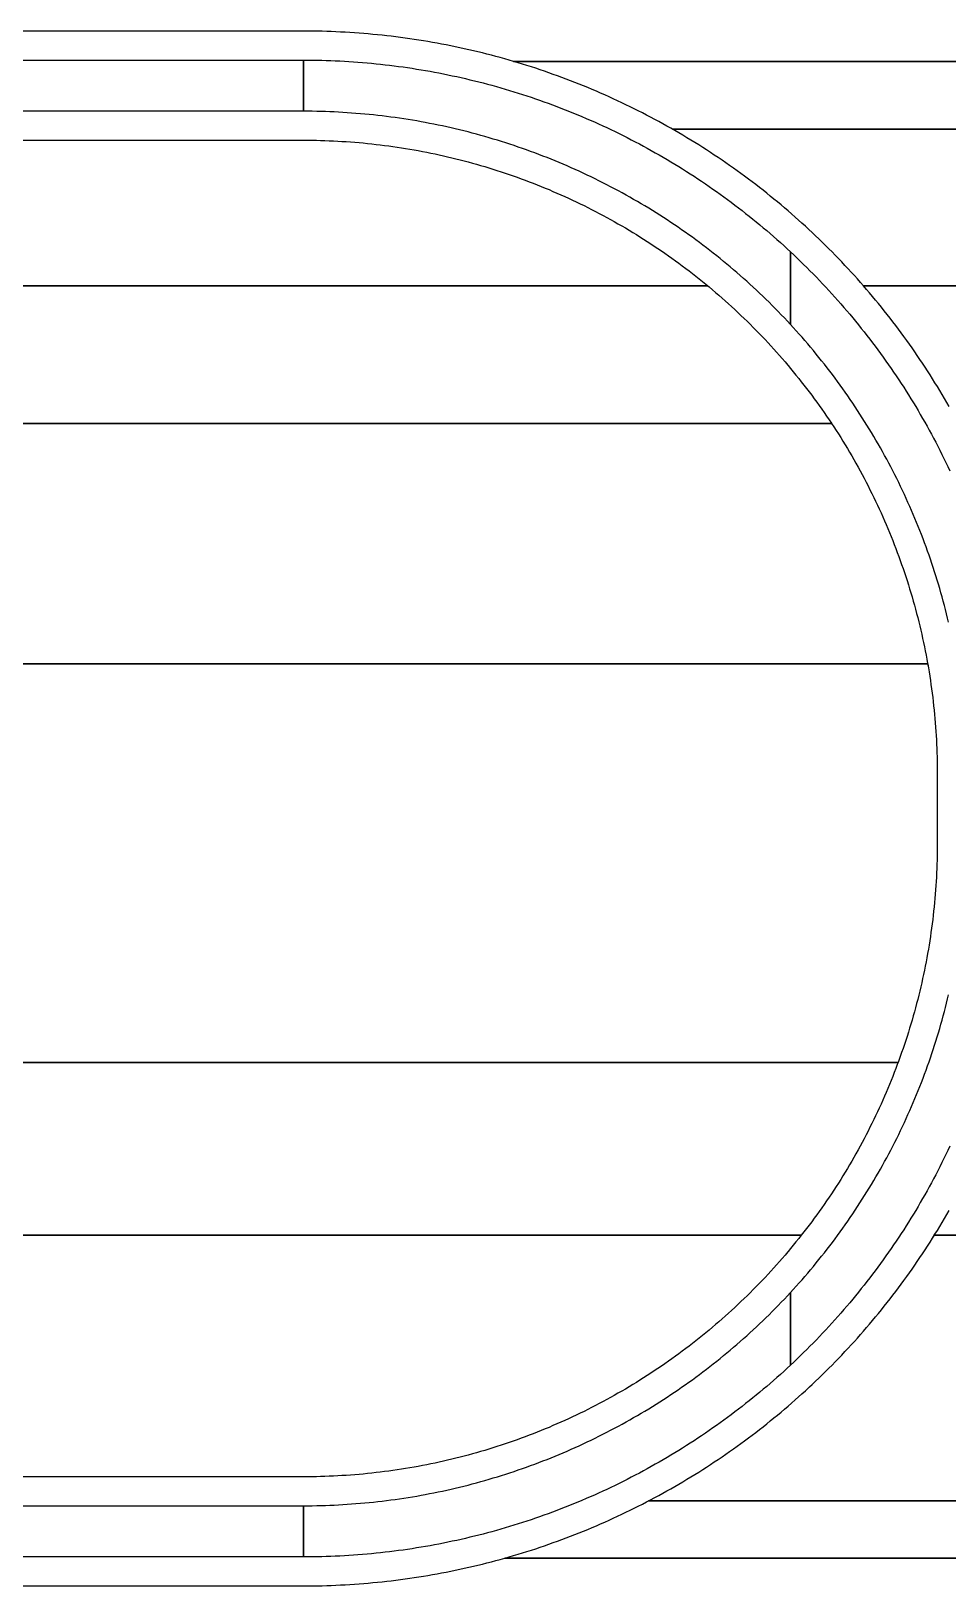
# Model space of a CAD drawing. Extents: x -3500 to 3500, y -3500 to 3500.
# Drawn here: x 1563.7 to 1690.5, y -590 to -375 of the extents above; entities that cross this region are included whole.
import ezdxf

# ---------------------------------------------------------------- set-up
doc = ezdxf.new("R2010")
doc.units = 0
for name, color, linetype in [('L5D0', 3, 'CONTINUOUS'), ('L5D100', 7, 'CONTINUOUS'), ('L5D11', 2, 'CONTINUOUS')]:
    doc.layers.add(name, color=color, linetype=linetype)

# ---------------------------------------------------------------- blocks, each defined once
blk = doc.blocks.new('ground_main_5')
at = {"layer": 'L5D0'}
for points in [[(2334.91, -388.5185), (1652.4195, -388.5185), (1652.225, -388.4065), (1651.667, -388.0915), (1651.107, -387.78), (1650.5455, -387.472), (1649.982, -387.167), (1649.4165, -386.866), (1648.849, -386.5685), (1648.28, -386.2745), (1647.709, -385.984), (1647.136, -385.697), (1646.5615, -385.4135), (1645.985, -385.1335), (1645.407, -384.8575), (1644.827, -384.585), (1644.2455, -384.316), (1643.6625, -384.0505), (1643.0775, -383.789), (1642.491, -383.531), (1641.903, -383.2765), (1641.3135, -383.026), (1640.7225, -382.779), (1640.13, -382.5355), (1639.5355, -382.296), (1638.94, -382.06), (1638.343, -381.828), (1637.7445, -381.5995), (1637.1445, -381.3745), (1636.543, -381.1535), (1635.94, -380.9365), (1635.336, -380.723), (1634.731, -380.513), (1634.124, -380.307), (1633.516, -380.105), (1632.907, -379.9065), (1632.2965, -379.712), (1631.685, -379.5215), (1631.072, -379.3345), (1630.458, -379.1515), (1629.843, -378.972), (1629.227, -378.7965), (1628.6095, -378.625), (1627.9915, -378.457), (1627.372, -378.2935), (1626.7515, -378.1335), (1626.13, -377.977), (1625.508, -377.825), (1624.8845, -377.6765), (1624.2605, -377.532), (1623.6355, -377.3915), (1623.0095, -377.2545), (1622.3825, -377.122), (1621.755, -376.993), (1621.127, -376.868), (1620.4975, -376.747), (1619.868, -376.6295), (1619.237, -376.5165), (1618.606, -376.407), (1617.974, -376.302), (1617.3415, -376.2005), (1616.708, -376.103), (1616.0745, -376.0095), (1615.44, -375.92), (1614.805, -375.8345), (1614.1695, -375.7525), (1613.5335, -375.675), (1612.897, -375.6015), (1612.26, -375.5315), (1611.623, -375.466), (1610.9855, -375.404), (1610.347, -375.346), (1609.709, -375.2925), (1609.07, -375.2425), (1608.431, -375.1965), (1607.7915, -375.1545), (1607.152, -375.1165), (1606.5125, -375.083), (1605.8725, -375.053), (1605.232, -375.027), (1604.592, -375.005), (1603.9515, -374.987), (1603.311, -374.973), (1602.6705, -374.963), (1602.0295, -374.957), (1601.389, -374.955), (630.2925, -374.955)], [(630.2925, -390.045), (1601.389, -390.045), (1601.98, -390.047), (1602.5715, -390.053), (1603.1625, -390.063), (1603.7535, -390.077), (1604.3445, -390.095), (1604.935, -390.1165), (1605.526, -390.1425), (1606.1165, -390.1725), (1606.7065, -390.2065), (1607.2965, -390.244), (1607.886, -390.286), (1608.4755, -390.332), (1609.0645, -390.3815), (1609.6535, -390.4355), (1610.242, -390.493), (1610.83, -390.5545), (1611.4175, -390.6205), (1612.0045, -390.69), (1612.591, -390.7635), (1613.177, -390.841), (1613.7625, -390.9225), (1614.3475, -391.0075), (1614.932, -391.097), (1615.516, -391.1905), (1616.099, -391.2875), (1616.6815, -391.3885), (1617.2635, -391.4935), (1617.8445, -391.6025), (1618.4245, -391.7155), (1619.004, -391.8325), (1619.583, -391.953), (1620.161, -392.0775), (1620.738, -392.206), (1621.314, -392.3385), (1621.8895, -392.475), (1622.4635, -392.615), (1623.037, -392.759), (1623.6095, -392.907), (1624.181, -393.0585), (1624.751, -393.214), (1625.3205, -393.3735), (1625.8885, -393.537), (1626.456, -393.704), (1627.022, -393.875), (1627.5865, -394.0495), (1628.15, -394.228), (1628.7125, -394.4105), (1629.2735, -394.5965), (1629.8335, -394.7865), (1630.392, -394.98), (1630.9495, -395.1775), (1631.5055, -395.3785), (1632.06, -395.5835), (1632.613, -395.792), (1633.1645, -396.0045), (1633.715, -396.2205), (1634.264, -396.4405), (1634.811, -396.664), (1635.357, -396.891), (1635.901, -397.122), (1636.444, -397.3565), (1636.985, -397.5945), (1637.5245, -397.836), (1638.0625, -398.0815), (1638.5985, -398.3305), (1639.133, -398.5835), (1639.666, -398.8395), (1640.197, -399.0995), (1640.726, -399.363), (1641.2535, -399.63), (1641.779, -399.9005), (1642.303, -400.1745), (1642.825, -400.452), (1643.345, -400.733), (1643.8635, -401.0175), (1644.3795, -401.306), (1644.894, -401.5975), (1645.406, -401.8925), (1645.9165, -402.191), (1646.425, -402.4925), (1646.931, -402.798), (1647.435, -403.107), (1647.9375, -403.419), (1648.4375, -403.7345), (1648.935, -404.0535), (1649.431, -404.3755), (1649.924, -404.701), (1650.4155, -405.03), (1650.9045, -405.362), (1651.3915, -405.6975), (1651.876, -406.036), (1652.358, -406.378), (1652.838, -406.7235), (1653.3155, -407.072), (1653.791, -407.4235), (1654.2635, -407.7785), (1654.734, -408.1365), (1655.202, -408.4975), (1655.6675, -408.862), (1656.131, -409.2295), (1656.5915, -409.6), (1657.0495, -409.974), (1657.505, -410.3505), (1657.958, -410.7305), (1658.4085, -411.1135), (1658.8565, -411.4995), (1659.3015, -411.888), (1659.7445, -412.28), (1660.1845, -412.675), (1660.6215, -413.073), (1661.056, -413.4735), (1661.488, -413.8775), (1661.917, -414.284), (1662.3435, -414.6935), (1662.767, -415.106), (1663.188, -415.521), (1663.606, -415.939), (1664.0215, -416.36), (1664.4335, -416.7835), (1664.843, -417.21), (1665.25, -417.639), (1665.6535, -418.071), (1666.0545, -418.5055), (1666.452, -418.943), (1666.847, -419.383), (1667.239, -419.8255), (1667.628, -420.2705), (1668.014, -420.7185), (1668.3965, -421.169), (1668.433, -421.2125), (1668.7765, -421.622), (1669.1535, -422.0775), (1669.527, -422.5355), (1669.8975, -422.9965), (1670.265, -423.4595), (1670.6295, -423.925), (1670.9905, -424.393), (1671.3485, -424.8635), (1671.7035, -425.3365), (1672.055, -425.8115), (1672.4035, -426.289), (1672.749, -426.769), (1673.091, -427.251), (1673.4295, -427.736), (1673.765, -428.2225), (1674.0975, -428.7115), (1674.426, -429.203), (1674.451, -429.2405), (-1490.8455, -429.2405)], [(1690.7205, -426.9025), (1690.402, -426.3465), (1690.08, -425.7925), (1689.754, -425.241), (1689.4255, -424.691), (1689.093, -424.1435), (1688.757, -423.5975), (1688.418, -423.054), (1688.0755, -422.513), (1687.7295, -421.9735), (1687.38, -421.4365), (1687.0275, -420.9015), (1686.6715, -420.369), (1686.3125, -419.8385), (1685.95, -419.31), (1685.584, -418.784), (1685.215, -418.2605), (1684.8425, -417.739), (1684.467, -417.22), (1684.088, -416.7035), (1683.706, -416.189), (1683.321, -415.677), (1682.9325, -415.1675), (1682.541, -414.6605), (1682.146, -414.156), (1681.748, -413.654), (1681.347, -413.154), (1680.943, -412.657), (1680.536, -412.1625), (1680.1255, -411.6705), (1679.712, -411.181), (1679.2955, -410.694), (1678.8765, -410.2095), (1678.454, -409.728), (1678.0285, -409.249), (1677.6, -408.7725), (1677.1685, -408.299), (1676.7345, -407.828), (1676.297, -407.3595), (1675.857, -406.894), (1675.414, -406.431), (1674.968, -405.971), (1674.5195, -405.514), (1674.0675, -405.0595), (1673.613, -404.608), (1673.156, -404.159), (1672.696, -403.713), (1672.233, -403.27), (1671.7675, -402.83), (1671.2995, -402.393), (1670.8285, -401.9585), (1670.3545, -401.527), (1669.878, -401.0985), (1669.399, -400.6735), (1668.9175, -400.251), (1668.433, -399.8315), (1667.9465, -399.415), (1667.457, -399.0015), (1666.9645, -398.5915), (1666.47, -398.184), (1665.973, -397.78), (1665.4735, -397.379), (1664.971, -396.981), (1664.4665, -396.5865), (1663.9595, -396.195), (1663.45, -395.8065), (1662.938, -395.421), (1662.4235, -395.039), (1661.907, -394.66), (1661.388, -394.2845), (1660.8665, -393.912), (1660.343, -393.543), (1659.817, -393.1775), (1659.289, -392.8145), (1658.7585, -392.4555), (1658.2255, -392.0995), (1657.6905, -391.747), (1657.1535, -391.3975), (1656.6145, -391.0515), (1656.073, -390.709), (1655.5295, -390.37), (1654.984, -390.034), (1654.436, -389.702), (1653.8865, -389.373), (1653.3345, -389.0475), (1652.7805, -388.7255), (1652.4195, -388.5185), (2334.91, -388.5185)], [(-1490.8455, -429.2405), (1674.451, -429.2405), (1674.7515, -429.6965), (1675.074, -430.192), (1675.3925, -430.69), (1675.708, -431.19), (1676.0205, -431.692), (1676.329, -432.196), (1676.6345, -432.7025), (1676.9365, -433.2105), (1677.235, -433.721), (1677.53, -434.2335), (1677.8215, -434.7475), (1678.1095, -435.264), (1678.394, -435.782), (1678.675, -436.302), (1678.9525, -436.824), (1679.227, -437.348), (1679.4975, -437.8735), (1679.7645, -438.401), (1680.0275, -438.9305), (1680.2875, -439.4615), (1680.544, -439.994), (1680.7965, -440.5285), (1681.0455, -441.065), (1681.291, -441.6025), (1681.5325, -442.142), (1681.771, -442.683), (1682.0055, -443.226), (1682.236, -443.77), (1682.4635, -444.316), (1682.687, -444.8635), (1682.9065, -445.412), (1683.1225, -445.9625), (1683.335, -446.514), (1683.5435, -447.0675), (1683.7485, -447.622), (1683.9495, -448.178), (1684.147, -448.735), (1684.341, -449.2935), (1684.5305, -449.8535), (1684.717, -450.4145), (1684.899, -450.977), (1685.0775, -451.5405), (1685.2525, -452.1055), (1685.423, -452.6715), (1685.5905, -453.2385), (1685.7535, -453.8065), (1685.913, -454.376), (1686.0685, -454.9465), (1686.2205, -455.5175), (1686.368, -456.09), (1686.512, -456.6635), (1686.6525, -457.238), (1686.7885, -457.813), (1686.921, -458.3895), (1687.0495, -458.9665), (1687.174, -459.544), (1687.2945, -460.123), (1687.4115, -460.7025), (1687.5245, -461.283), (1687.6335, -461.864), (1687.7385, -462.4455), (1687.8395, -463.028), (1687.937, -463.6115), (1688.03, -464.195), (1688.1195, -464.7795), (1688.205, -465.3645), (1688.286, -465.95), (1688.3635, -466.536), (1688.4375, -467.1225), (1688.507, -467.71), (1688.5725, -468.2975), (1688.634, -468.8855), (1688.692, -469.4735), (1688.7455, -470.0625), (1688.7955, -470.6515), (1688.841, -471.241), (1688.883, -471.8305), (1688.921, -472.4205), (1688.9545, -473.011), (1688.9845, -473.6015), (1689.0105, -474.192), (1689.0325, -474.7825), (1689.0505, -475.3735), (1689.064, -475.9645), (1689.074, -476.5555), (1689.08, -477.147), (1689.082, -477.738), (1689.082, -487.262), (1689.08, -487.853), (1689.074, -488.4445), (1689.064, -489.0355), (1689.0505, -489.6265), (1689.0325, -490.2175), (1689.0105, -490.808), (1688.9845, -491.3985), (1688.9545, -491.989), (1688.921, -492.5795), (1688.883, -493.1695), (1688.841, -493.759), (1688.7955, -494.3485), (1688.7455, -494.9375), (1688.692, -495.5265), (1688.634, -496.1145), (1688.5725, -496.7025), (1688.507, -497.29), (1688.4375, -497.8775), (1688.3635, -498.464), (1688.286, -499.05), (1688.205, -499.6355), (1688.1195, -500.2205), (1688.03, -500.805), (1687.937, -501.3885), (1687.8395, -501.972), (1687.7385, -502.5545), (1687.6335, -503.136), (1687.5245, -503.717), (1687.4115, -504.2975), (1687.2945, -504.877), (1687.174, -505.456), (1687.0495, -506.0335), (1686.921, -506.6105), (1686.7885, -507.187), (1686.6525, -507.762), (1686.512, -508.3365), (1686.368, -508.91), (1686.2205, -509.4825), (1686.0685, -510.0535), (1685.913, -510.624), (1685.7535, -511.1935), (1685.5905, -511.7615), (1685.423, -512.3285), (1685.2525, -512.8945), (1685.0775, -513.4595), (1684.899, -514.023), (1684.717, -514.5855), (1684.5305, -515.1465), (1684.341, -515.7065), (1684.147, -516.265), (1683.9495, -516.822), (1683.7485, -517.378), (1683.647, -517.6535), (-1513.7775, -517.6535)], [(-1513.7775, -517.6535), (1683.647, -517.6535), (1683.5435, -517.9325), (1683.335, -518.486), (1683.1225, -519.0375), (1682.9065, -519.588), (1682.687, -520.1365), (1682.4635, -520.684), (1682.236, -521.23), (1682.0055, -521.774), (1681.771, -522.317), (1681.5325, -522.858), (1681.291, -523.3975), (1681.0455, -523.935), (1680.7965, -524.4715), (1680.544, -525.006), (1680.2875, -525.5385), (1680.0275, -526.0695), (1679.7645, -526.599), (1679.4975, -527.1265), (1679.227, -527.652), (1678.9525, -528.176), (1678.675, -528.698), (1678.394, -529.218), (1678.1095, -529.736), (1677.8215, -530.2525), (1677.53, -530.7665), (1677.235, -531.279), (1676.9365, -531.7895), (1676.6345, -532.2975), (1676.329, -532.804), (1676.0205, -533.308), (1675.708, -533.81), (1675.3925, -534.31), (1675.074, -534.808), (1674.7515, -535.3035), (1674.426, -535.797), (1674.0975, -536.2885), (1673.765, -536.7775), (1673.4295, -537.264), (1673.091, -537.749), (1672.749, -538.231), (1672.4035, -538.711), (1672.055, -539.1885), (1671.7035, -539.6635), (1671.3485, -540.1365), (1670.9905, -540.607), (1670.6295, -541.075), (1670.265, -541.5405), (1669.8975, -542.0035), (1669.527, -542.4645), (1669.1535, -542.9225), (1668.7765, -543.378), (1668.433, -543.7875), (1668.3965, -543.831), (1668.014, -544.2815), (1667.628, -544.7295), (1667.239, -545.1745), (1666.847, -545.617), (1666.452, -546.057), (1666.0545, -546.4945), (1665.6535, -546.929), (1665.25, -547.361), (1664.843, -547.79), (1664.4335, -548.2165), (1664.0215, -548.64), (1663.606, -549.061), (1663.188, -549.479), (1662.767, -549.894), (1662.3435, -550.3065), (1661.917, -550.716), (1661.488, -551.1225), (1661.056, -551.5265), (1660.6215, -551.927), (1660.1845, -552.325), (1659.7445, -552.72), (1659.3015, -553.112), (1658.8565, -553.5005), (1658.4085, -553.8865), (1657.958, -554.2695), (1657.505, -554.6495), (1657.0495, -555.026), (1656.5915, -555.4), (1656.131, -555.7705), (1655.6675, -556.138), (1655.202, -556.5025), (1654.734, -556.8635), (1654.2635, -557.2215), (1653.791, -557.5765), (1653.3155, -557.928), (1652.838, -558.2765), (1652.358, -558.622), (1651.876, -558.964), (1651.3915, -559.3025), (1650.9045, -559.638), (1650.4155, -559.97), (1649.924, -560.299), (1649.431, -560.6245), (1648.935, -560.9465), (1648.4375, -561.2655), (1647.9375, -561.581), (1647.435, -561.893), (1646.931, -562.202), (1646.425, -562.5075), (1645.9165, -562.809), (1645.406, -563.1075), (1644.894, -563.4025), (1644.3795, -563.694), (1643.8635, -563.9825), (1643.345, -564.267), (1642.825, -564.548), (1642.303, -564.8255), (1641.779, -565.0995), (1641.2535, -565.37), (1640.726, -565.637), (1640.197, -565.9005), (1639.666, -566.1605), (1639.133, -566.4165), (1638.5985, -566.6695), (1638.0625, -566.9185), (1637.5245, -567.164), (1636.985, -567.4055), (1636.444, -567.6435), (1635.901, -567.878), (1635.357, -568.109), (1634.811, -568.336), (1634.264, -568.5595), (1633.715, -568.7795), (1633.1645, -568.9955), (1632.613, -569.208), (1632.06, -569.4165), (1631.5055, -569.6215), (1630.9495, -569.8225), (1630.392, -570.02), (1629.8335, -570.2135), (1629.2735, -570.4035), (1628.7125, -570.5895), (1628.15, -570.772), (1627.5865, -570.9505), (1627.022, -571.125), (1626.456, -571.296), (1625.8885, -571.463), (1625.3205, -571.6265), (1624.751, -571.786), (1624.181, -571.9415), (1623.6095, -572.093), (1623.037, -572.241), (1622.4635, -572.385), (1621.8895, -572.525), (1621.314, -572.6615), (1620.738, -572.794), (1620.161, -572.9225), (1619.583, -573.047), (1619.004, -573.1675), (1618.4245, -573.2845), (1617.8445, -573.3975), (1617.2635, -573.5065), (1616.6815, -573.6115), (1616.099, -573.7125), (1615.516, -573.8095), (1614.932, -573.903), (1614.3475, -573.9925), (1613.7625, -574.0775), (1613.177, -574.159), (1612.591, -574.2365), (1612.0045, -574.31), (1611.4175, -574.3795), (1610.83, -574.4455), (1610.242, -574.507), (1609.6535, -574.5645), (1609.0645, -574.6185), (1608.4755, -574.668), (1607.886, -574.714), (1607.2965, -574.756), (1606.7065, -574.7935), (1606.1165, -574.8275), (1605.526, -574.8575), (1604.935, -574.8835), (1604.3445, -574.905), (1603.7535, -574.923), (1603.1625, -574.937), (1602.5715, -574.947), (1601.98, -574.953), (1601.389, -574.955), (750.18, -574.955)], [(2334.91, -578.2845), (1649.13, -578.2845), (1649.4165, -578.134), (1649.982, -577.833), (1650.5455, -577.528), (1651.107, -577.22), (1651.667, -576.9085), (1652.225, -576.5935), (1652.7805, -576.2745), (1653.3345, -575.9525), (1653.8865, -575.627), (1654.436, -575.298), (1654.984, -574.966), (1655.5295, -574.63), (1656.073, -574.291), (1656.6145, -573.9485), (1657.1535, -573.6025), (1657.6905, -573.253), (1658.2255, -572.9005), (1658.7585, -572.5445), (1659.289, -572.1855), (1659.817, -571.8225), (1660.343, -571.457), (1660.8665, -571.088), (1661.388, -570.7155), (1661.907, -570.34), (1662.4235, -569.961), (1662.938, -569.579), (1663.45, -569.1935), (1663.9595, -568.805), (1664.4665, -568.4135), (1664.971, -568.019), (1665.4735, -567.621), (1665.973, -567.22), (1666.47, -566.816), (1666.9645, -566.4085), (1667.457, -565.9985), (1667.9465, -565.585), (1668.433, -565.1685), (1668.9175, -564.749), (1669.399, -564.3265), (1669.878, -563.9015), (1670.3545, -563.473), (1670.8285, -563.0415), (1671.2995, -562.607), (1671.7675, -562.17), (1672.233, -561.73), (1672.696, -561.287), (1673.156, -560.841), (1673.613, -560.392), (1674.0675, -559.9405), (1674.5195, -559.486), (1674.968, -559.029), (1675.414, -558.569), (1675.857, -558.106), (1676.297, -557.6405), (1676.7345, -557.172), (1677.1685, -556.701), (1677.6, -556.2275), (1678.0285, -555.751), (1678.454, -555.272), (1678.8765, -554.7905), (1679.2955, -554.306), (1679.712, -553.819), (1680.1255, -553.3295), (1680.536, -552.8375), (1680.943, -552.343), (1681.347, -551.846), (1681.748, -551.346), (1682.146, -550.844), (1682.541, -550.3395), (1682.9325, -549.8325), (1683.321, -549.323), (1683.706, -548.811), (1684.088, -548.2965), (1684.467, -547.78), (1684.8425, -547.261), (1685.215, -546.7395), (1685.584, -546.216), (1685.95, -545.69), (1686.3125, -545.1615), (1686.6715, -544.631), (1687.0275, -544.0985), (1687.38, -543.5635), (1687.7295, -543.0265), (1688.0755, -542.487), (1688.418, -541.946), (1688.757, -541.4025), (1689.093, -540.8565), (1689.4255, -540.309), (1689.754, -539.759), (1690.08, -539.2075), (1690.402, -538.6535), (1690.7205, -538.0975)], [(750.18, -590.045), (1601.389, -590.045), (1602.0295, -590.043), (1602.6705, -590.037), (1603.311, -590.027), (1603.9515, -590.013), (1604.592, -589.995), (1605.232, -589.973), (1605.8725, -589.947), (1606.5125, -589.917), (1607.152, -589.8835), (1607.7915, -589.8455), (1608.431, -589.8035), (1609.07, -589.7575), (1609.709, -589.7075), (1610.347, -589.654), (1610.9855, -589.596), (1611.623, -589.534), (1612.26, -589.4685), (1612.897, -589.3985), (1613.5335, -589.325), (1614.1695, -589.2475), (1614.805, -589.1655), (1615.44, -589.08), (1616.0745, -588.9905), (1616.708, -588.897), (1617.3415, -588.7995), (1617.974, -588.698), (1618.606, -588.593), (1619.237, -588.4835), (1619.868, -588.3705), (1620.4975, -588.253), (1621.127, -588.132), (1621.755, -588.007), (1622.3825, -587.878), (1623.0095, -587.7455), (1623.6355, -587.6085), (1624.2605, -587.468), (1624.8845, -587.3235), (1625.508, -587.175), (1626.13, -587.023), (1626.7515, -586.8665), (1627.372, -586.7065), (1627.9915, -586.543), (1628.6095, -586.375), (1629.227, -586.2035), (1629.843, -586.028), (1630.458, -585.8485), (1631.072, -585.6655), (1631.685, -585.4785), (1632.2965, -585.288), (1632.907, -585.0935), (1633.516, -584.895), (1634.124, -584.693), (1634.731, -584.487), (1635.336, -584.277), (1635.94, -584.0635), (1636.543, -583.8465), (1637.1445, -583.6255), (1637.7445, -583.4005), (1638.343, -583.172), (1638.94, -582.94), (1639.5355, -582.704), (1640.13, -582.4645), (1640.7225, -582.221), (1641.3135, -581.974), (1641.903, -581.7235), (1642.491, -581.469), (1643.0775, -581.211), (1643.6625, -580.9495), (1644.2455, -580.684), (1644.827, -580.415), (1645.407, -580.1425), (1645.985, -579.8665), (1646.5615, -579.5865), (1647.136, -579.303), (1647.709, -579.016), (1648.28, -578.7255), (1648.849, -578.4315), (1649.13, -578.2845), (2334.91, -578.2845)]]:
    blk.add_lwpolyline(points, dxfattribs=at)
blk = doc.blocks.new('TOP_main_5_Cheese_100')
at = {"layer": 'L5D100'}
for points in [[(2334.91, -379.1515), (1630.458, -379.1515), (1629.843, -378.972), (1629.227, -378.7965), (1628.6095, -378.625), (1627.9915, -378.457), (1627.372, -378.2935), (1626.7515, -378.1335), (1626.13, -377.977), (1625.508, -377.825), (1624.8845, -377.6765), (1624.2605, -377.532), (1623.6355, -377.3915), (1623.0095, -377.2545), (1622.3825, -377.122), (1621.755, -376.993), (1621.127, -376.868), (1620.4975, -376.747), (1619.868, -376.6295), (1619.237, -376.5165), (1618.606, -376.407), (1617.974, -376.302), (1617.3415, -376.2005), (1616.708, -376.103), (1616.0745, -376.0095), (1615.44, -375.92), (1614.805, -375.8345), (1614.1695, -375.7525), (1613.5335, -375.675), (1612.897, -375.6015), (1612.26, -375.5315), (1611.623, -375.466), (1610.9855, -375.404), (1610.347, -375.346), (1609.709, -375.2925), (1609.07, -375.2425), (1608.431, -375.1965), (1607.7915, -375.1545), (1607.152, -375.1165), (1606.5125, -375.083), (1605.8725, -375.053), (1605.232, -375.027), (1604.592, -375.005), (1603.9515, -374.987), (1603.311, -374.973), (1602.6705, -374.963), (1602.0295, -374.957), (1601.389, -374.955), (630.2925, -374.955)], [(630.2925, -390.045), (1601.389, -390.045), (1601.98, -390.047), (1602.5715, -390.053), (1603.1625, -390.063), (1603.7535, -390.077), (1604.3445, -390.095), (1604.935, -390.1165), (1605.526, -390.1425), (1606.1165, -390.1725), (1606.7065, -390.2065), (1607.2965, -390.244), (1607.886, -390.286), (1608.4755, -390.332), (1609.0645, -390.3815), (1609.6535, -390.4355), (1610.242, -390.493), (1610.83, -390.5545), (1611.4175, -390.6205), (1612.0045, -390.69), (1612.591, -390.7635), (1613.177, -390.841), (1613.7625, -390.9225), (1614.3475, -391.0075), (1614.932, -391.097), (1615.516, -391.1905), (1616.099, -391.2875), (1616.6815, -391.3885), (1617.2635, -391.4935), (1617.8445, -391.6025), (1618.4245, -391.7155), (1619.004, -391.8325), (1619.583, -391.953), (1620.161, -392.0775), (1620.738, -392.206), (1621.314, -392.3385), (1621.8895, -392.475), (1622.4635, -392.615), (1623.037, -392.759), (1623.6095, -392.907), (1624.181, -393.0585), (1624.751, -393.214), (1625.3205, -393.3735), (1625.8885, -393.537), (1626.456, -393.704), (1627.022, -393.875), (1627.5865, -394.0495), (1628.15, -394.228), (1628.7125, -394.4105), (1629.2735, -394.5965), (1629.8335, -394.7865), (1630.392, -394.98), (1630.9495, -395.1775), (1631.5055, -395.3785), (1632.06, -395.5835), (1632.613, -395.792), (1633.1645, -396.0045), (1633.715, -396.2205), (1634.264, -396.4405), (1634.811, -396.664), (1635.357, -396.891), (1635.901, -397.122), (1636.444, -397.3565), (1636.985, -397.5945), (1637.5245, -397.836), (1638.0625, -398.0815), (1638.5985, -398.3305), (1639.133, -398.5835), (1639.666, -398.8395), (1640.197, -399.0995), (1640.726, -399.363), (1641.2535, -399.63), (1641.779, -399.9005), (1642.303, -400.1745), (1642.825, -400.452), (1643.345, -400.733), (1643.8635, -401.0175), (1644.3795, -401.306), (1644.894, -401.5975), (1645.406, -401.8925), (1645.9165, -402.191), (1646.425, -402.4925), (1646.931, -402.798), (1647.435, -403.107), (1647.9375, -403.419), (1648.4375, -403.7345), (1648.935, -404.0535), (1649.431, -404.3755), (1649.924, -404.701), (1650.4155, -405.03), (1650.9045, -405.362), (1651.3915, -405.6975), (1651.876, -406.036), (1652.358, -406.378), (1652.838, -406.7235), (1653.3155, -407.072), (1653.791, -407.4235), (1654.2635, -407.7785), (1654.734, -408.1365), (1655.202, -408.4975), (1655.6675, -408.862), (1656.131, -409.2295), (1656.5915, -409.6), (1657.0495, -409.974), (1657.3345, -410.2095), (-1471.2315, -410.2095)], [(2334.91, -410.2095), (1678.8765, -410.2095), (1678.454, -409.728), (1678.0285, -409.249), (1677.6, -408.7725), (1677.1685, -408.299), (1676.7345, -407.828), (1676.297, -407.3595), (1675.857, -406.894), (1675.414, -406.431), (1674.968, -405.971), (1674.5195, -405.514), (1674.0675, -405.0595), (1673.613, -404.608), (1673.156, -404.159), (1672.696, -403.713), (1672.233, -403.27), (1671.7675, -402.83), (1671.2995, -402.393), (1670.8285, -401.9585), (1670.3545, -401.527), (1669.878, -401.0985), (1669.399, -400.6735), (1668.9175, -400.251), (1668.433, -399.8315), (1667.9465, -399.415), (1667.457, -399.0015), (1666.9645, -398.5915), (1666.47, -398.184), (1665.973, -397.78), (1665.4735, -397.379), (1664.971, -396.981), (1664.4665, -396.5865), (1663.9595, -396.195), (1663.45, -395.8065), (1662.938, -395.421), (1662.4235, -395.039), (1661.907, -394.66), (1661.388, -394.2845), (1660.8665, -393.912), (1660.343, -393.543), (1659.817, -393.1775), (1659.289, -392.8145), (1658.7585, -392.4555), (1658.2255, -392.0995), (1657.6905, -391.747), (1657.1535, -391.3975), (1656.6145, -391.0515), (1656.073, -390.709), (1655.5295, -390.37), (1654.984, -390.034), (1654.436, -389.702), (1653.8865, -389.373), (1653.3345, -389.0475), (1652.7805, -388.7255), (1652.4195, -388.5185), (1652.225, -388.4065), (1651.667, -388.0915), (1651.107, -387.78), (1650.5455, -387.472), (1649.982, -387.167), (1649.4165, -386.866), (1648.849, -386.5685), (1648.28, -386.2745), (1647.709, -385.984), (1647.136, -385.697), (1646.5615, -385.4135), (1645.985, -385.1335), (1645.407, -384.8575), (1644.827, -384.585), (1644.2455, -384.316), (1643.6625, -384.0505), (1643.0775, -383.789), (1642.491, -383.531), (1641.903, -383.2765), (1641.3135, -383.026), (1640.7225, -382.779), (1640.13, -382.5355), (1639.5355, -382.296), (1638.94, -382.06), (1638.343, -381.828), (1637.7445, -381.5995), (1637.1445, -381.3745), (1636.543, -381.1535), (1635.94, -380.9365), (1635.336, -380.723), (1634.731, -380.513), (1634.124, -380.307), (1633.516, -380.105), (1632.907, -379.9065), (1632.2965, -379.712), (1631.685, -379.5215), (1631.072, -379.3345), (1630.458, -379.1515), (2334.91, -379.1515)], [(-1471.2315, -410.2095), (1657.3345, -410.2095), (1657.505, -410.3505), (1657.958, -410.7305), (1658.4085, -411.1135), (1658.8565, -411.4995), (1659.3015, -411.888), (1659.7445, -412.28), (1660.1845, -412.675), (1660.6215, -413.073), (1661.056, -413.4735), (1661.488, -413.8775), (1661.917, -414.284), (1662.3435, -414.6935), (1662.767, -415.106), (1663.188, -415.521), (1663.606, -415.939), (1664.0215, -416.36), (1664.4335, -416.7835), (1664.843, -417.21), (1665.25, -417.639), (1665.6535, -418.071), (1666.0545, -418.5055), (1666.452, -418.943), (1666.847, -419.383), (1667.239, -419.8255), (1667.628, -420.2705), (1668.014, -420.7185), (1668.3965, -421.169), (1668.433, -421.2125), (1668.7765, -421.622), (1669.1535, -422.0775), (1669.527, -422.5355), (1669.8975, -422.9965), (1670.265, -423.4595), (1670.6295, -423.925), (1670.9905, -424.393), (1671.3485, -424.8635), (1671.7035, -425.3365), (1672.055, -425.8115), (1672.4035, -426.289), (1672.749, -426.769), (1673.091, -427.251), (1673.4295, -427.736), (1673.765, -428.2225), (1674.0975, -428.7115), (1674.426, -429.203), (1674.451, -429.2405), (1674.7515, -429.6965), (1675.074, -430.192), (1675.3925, -430.69), (1675.708, -431.19), (1676.0205, -431.692), (1676.329, -432.196), (1676.6345, -432.7025), (1676.9365, -433.2105), (1677.235, -433.721), (1677.53, -434.2335), (1677.8215, -434.7475), (1678.1095, -435.264), (1678.394, -435.782), (1678.675, -436.302), (1678.9525, -436.824), (1679.227, -437.348), (1679.4975, -437.8735), (1679.7645, -438.401), (1680.0275, -438.9305), (1680.2875, -439.4615), (1680.544, -439.994), (1680.7965, -440.5285), (1681.0455, -441.065), (1681.291, -441.6025), (1681.5325, -442.142), (1681.771, -442.683), (1682.0055, -443.226), (1682.236, -443.77), (1682.4635, -444.316), (1682.687, -444.8635), (1682.9065, -445.412), (1683.1225, -445.9625), (1683.335, -446.514), (1683.5435, -447.0675), (1683.7485, -447.622), (1683.9495, -448.178), (1684.147, -448.735), (1684.341, -449.2935), (1684.5305, -449.8535), (1684.717, -450.4145), (1684.899, -450.977), (1685.0775, -451.5405), (1685.2525, -452.1055), (1685.423, -452.6715), (1685.5905, -453.2385), (1685.7535, -453.8065), (1685.913, -454.376), (1686.0685, -454.9465), (1686.2205, -455.5175), (1686.368, -456.09), (1686.512, -456.6635), (1686.6525, -457.238), (1686.7885, -457.813), (1686.921, -458.3895), (1687.0495, -458.9665), (1687.174, -459.544), (1687.2945, -460.123), (1687.4115, -460.7025), (1687.5245, -461.283), (1687.6335, -461.864), (1687.7385, -462.4455), (1687.748, -462.5), (262.5, -462.5)], [(1690.7205, -426.9025), (1690.402, -426.3465), (1690.08, -425.7925), (1689.754, -425.241), (1689.4255, -424.691), (1689.093, -424.1435), (1688.757, -423.5975), (1688.418, -423.054), (1688.0755, -422.513), (1687.7295, -421.9735), (1687.38, -421.4365), (1687.0275, -420.9015), (1686.6715, -420.369), (1686.3125, -419.8385), (1685.95, -419.31), (1685.584, -418.784), (1685.215, -418.2605), (1684.8425, -417.739), (1684.467, -417.22), (1684.088, -416.7035), (1683.706, -416.189), (1683.321, -415.677), (1682.9325, -415.1675), (1682.541, -414.6605), (1682.146, -414.156), (1681.748, -413.654), (1681.347, -413.154), (1680.943, -412.657), (1680.536, -412.1625), (1680.1255, -411.6705), (1679.712, -411.181), (1679.2955, -410.694), (1678.8765, -410.2095), (2334.91, -410.2095)], [(-1508.786, -462.5), (1687.748, -462.5), (1687.8395, -463.028), (1687.937, -463.6115), (1688.03, -464.195), (1688.1195, -464.7795), (1688.205, -465.3645), (1688.286, -465.95), (1688.3635, -466.536), (1688.4375, -467.1225), (1688.507, -467.71), (1688.5725, -468.2975), (1688.634, -468.8855), (1688.692, -469.4735), (1688.7455, -470.0625), (1688.7955, -470.6515), (1688.841, -471.241), (1688.883, -471.8305), (1688.921, -472.4205), (1688.9545, -473.011), (1688.9845, -473.6015), (1689.0105, -474.192), (1689.0325, -474.7825), (1689.0505, -475.3735), (1689.064, -475.9645), (1689.074, -476.5555), (1689.08, -477.147), (1689.082, -477.738), (1689.082, -487.262), (1689.08, -487.853), (1689.074, -488.4445), (1689.064, -489.0355), (1689.0505, -489.6265), (1689.0325, -490.2175), (1689.0105, -490.808), (1688.9845, -491.3985), (1688.9545, -491.989), (1688.921, -492.5795), (1688.883, -493.1695), (1688.841, -493.759), (1688.7955, -494.3485), (1688.7455, -494.9375), (1688.692, -495.5265), (1688.634, -496.1145), (1688.5725, -496.7025), (1688.507, -497.29), (1688.4375, -497.8775), (1688.3635, -498.464), (1688.286, -499.05), (1688.205, -499.6355), (1688.1195, -500.2205), (1688.03, -500.805), (1687.937, -501.3885), (1687.8395, -501.972), (1687.7385, -502.5545), (1687.6335, -503.136), (1687.5245, -503.717), (1687.4115, -504.2975), (1687.2945, -504.877), (1687.174, -505.456), (1687.0495, -506.0335), (1686.921, -506.6105), (1686.7885, -507.187), (1686.6525, -507.762), (1686.512, -508.3365), (1686.368, -508.91), (1686.2205, -509.4825), (1686.0685, -510.0535), (1685.913, -510.624), (1685.7535, -511.1935), (1685.5905, -511.7615), (1685.423, -512.3285), (1685.2525, -512.8945), (1685.0775, -513.4595), (1684.899, -514.023), (1684.717, -514.5855), (1684.5305, -515.1465), (1684.341, -515.7065), (1684.147, -516.265), (1683.9495, -516.822), (1683.7485, -517.378), (1683.647, -517.6535), (1683.5435, -517.9325), (1683.335, -518.486), (1683.1225, -519.0375), (1682.9065, -519.588), (1682.687, -520.1365), (1682.4635, -520.684), (1682.236, -521.23), (1682.0055, -521.774), (1681.771, -522.317), (1681.5325, -522.858), (1681.291, -523.3975), (1681.0455, -523.935), (1680.7965, -524.4715), (1680.544, -525.006), (1680.2875, -525.5385), (1680.0275, -526.0695), (1679.7645, -526.599), (1679.4975, -527.1265), (1679.227, -527.652), (1678.9525, -528.176), (1678.675, -528.698), (1678.394, -529.218), (1678.1095, -529.736), (1677.8215, -530.2525), (1677.53, -530.7665), (1677.235, -531.279), (1676.9365, -531.7895), (1676.6345, -532.2975), (1676.329, -532.804), (1676.0205, -533.308), (1675.708, -533.81), (1675.3925, -534.31), (1675.074, -534.808), (1674.7515, -535.3035), (1674.426, -535.797), (1674.0975, -536.2885), (1673.765, -536.7775), (1673.4295, -537.264), (1673.091, -537.749), (1672.749, -538.231), (1672.4035, -538.711), (1672.055, -539.1885), (1671.7035, -539.6635), (1671.3485, -540.1365), (1670.9905, -540.607), (1670.6295, -541.075), (1670.265, -541.5405), (262.5, -541.5405)], [(1937.5, -541.5405), (1688.671, -541.5405), (1688.757, -541.4025), (1689.093, -540.8565), (1689.4255, -540.309), (1689.754, -539.759), (1690.08, -539.2075), (1690.402, -538.6535), (1690.7205, -538.0975)], [(262.5, -541.5405), (1670.265, -541.5405), (1669.8975, -542.0035), (1669.527, -542.4645), (1669.1535, -542.9225), (1668.7765, -543.378), (1668.433, -543.7875), (1668.3965, -543.831), (1668.014, -544.2815), (1667.628, -544.7295), (1667.239, -545.1745), (1666.847, -545.617), (1666.452, -546.057), (1666.0545, -546.4945), (1665.6535, -546.929), (1665.25, -547.361), (1664.843, -547.79), (1664.4335, -548.2165), (1664.0215, -548.64), (1663.606, -549.061), (1663.188, -549.479), (1662.767, -549.894), (1662.3435, -550.3065), (1661.917, -550.716), (1661.488, -551.1225), (1661.056, -551.5265), (1660.6215, -551.927), (1660.1845, -552.325), (1659.7445, -552.72), (1659.3015, -553.112), (1658.8565, -553.5005), (1658.4085, -553.8865), (1657.958, -554.2695), (1657.505, -554.6495), (1657.0495, -555.026), (1656.5915, -555.4), (1656.131, -555.7705), (1655.6675, -556.138), (1655.202, -556.5025), (1654.734, -556.8635), (1654.2635, -557.2215), (1653.791, -557.5765), (1653.3155, -557.928), (1652.838, -558.2765), (1652.358, -558.622), (1651.876, -558.964), (1651.3915, -559.3025), (1650.9045, -559.638), (1650.4155, -559.97), (1649.924, -560.299), (1649.431, -560.6245), (1648.935, -560.9465), (1648.4375, -561.2655), (1647.9375, -561.581), (1647.435, -561.893), (1646.931, -562.202), (1646.425, -562.5075), (1645.9165, -562.809), (1645.406, -563.1075), (1644.894, -563.4025), (1644.3795, -563.694), (1643.8635, -563.9825), (1643.345, -564.267), (1642.825, -564.548), (1642.303, -564.8255), (1641.779, -565.0995), (1641.2535, -565.37), (1640.726, -565.637), (1640.197, -565.9005), (1639.666, -566.1605), (1639.133, -566.4165), (1638.5985, -566.6695), (1638.0625, -566.9185), (1637.5245, -567.164), (1636.985, -567.4055), (1636.444, -567.6435), (1635.901, -567.878), (1635.357, -568.109), (1634.811, -568.336), (1634.264, -568.5595), (1633.715, -568.7795), (1633.1645, -568.9955), (1632.613, -569.208), (1632.06, -569.4165), (1631.5055, -569.6215), (1630.9495, -569.8225), (1630.392, -570.02), (1629.8335, -570.2135), (1629.2735, -570.4035), (1628.7125, -570.5895), (1628.15, -570.772), (1627.5865, -570.9505), (1627.022, -571.125), (1626.456, -571.296), (1625.8885, -571.463), (1625.3205, -571.6265), (1624.751, -571.786), (1624.181, -571.9415), (1623.6095, -572.093), (1623.037, -572.241), (1622.4635, -572.385), (1621.8895, -572.525), (1621.314, -572.6615), (1620.738, -572.794), (1620.161, -572.9225), (1619.583, -573.047), (1619.004, -573.1675), (1618.4245, -573.2845), (1617.8445, -573.3975), (1617.2635, -573.5065), (1616.6815, -573.6115), (1616.099, -573.7125), (1615.516, -573.8095), (1614.932, -573.903), (1614.3475, -573.9925), (1613.7625, -574.0775), (1613.177, -574.159), (1612.591, -574.2365), (1612.0045, -574.31), (1611.4175, -574.3795), (1610.83, -574.4455), (1610.242, -574.507), (1609.6535, -574.5645), (1609.0645, -574.6185), (1608.4755, -574.668), (1607.886, -574.714), (1607.2965, -574.756), (1606.7065, -574.7935), (1606.1165, -574.8275), (1605.526, -574.8575), (1604.935, -574.8835), (1604.3445, -574.905), (1603.7535, -574.923), (1603.1625, -574.937), (1602.5715, -574.947), (1601.98, -574.953), (1601.389, -574.955), (750.18, -574.955)], [(2334.91, -586.2035), (1629.227, -586.2035), (1629.843, -586.028), (1630.458, -585.8485), (1631.072, -585.6655), (1631.685, -585.4785), (1632.2965, -585.288), (1632.907, -585.0935), (1633.516, -584.895), (1634.124, -584.693), (1634.731, -584.487), (1635.336, -584.277), (1635.94, -584.0635), (1636.543, -583.8465), (1637.1445, -583.6255), (1637.7445, -583.4005), (1638.343, -583.172), (1638.94, -582.94), (1639.5355, -582.704), (1640.13, -582.4645), (1640.7225, -582.221), (1641.3135, -581.974), (1641.903, -581.7235), (1642.491, -581.469), (1643.0775, -581.211), (1643.6625, -580.9495), (1644.2455, -580.684), (1644.827, -580.415), (1645.407, -580.1425), (1645.985, -579.8665), (1646.5615, -579.5865), (1647.136, -579.303), (1647.709, -579.016), (1648.28, -578.7255), (1648.849, -578.4315), (1649.13, -578.2845), (1649.4165, -578.134), (1649.982, -577.833), (1650.5455, -577.528), (1651.107, -577.22), (1651.667, -576.9085), (1652.225, -576.5935), (1652.7805, -576.2745), (1653.3345, -575.9525), (1653.8865, -575.627), (1654.436, -575.298), (1654.984, -574.966), (1655.5295, -574.63), (1656.073, -574.291), (1656.6145, -573.9485), (1657.1535, -573.6025), (1657.6905, -573.253), (1658.2255, -572.9005), (1658.7585, -572.5445), (1659.289, -572.1855), (1659.817, -571.8225), (1660.343, -571.457), (1660.8665, -571.088), (1661.388, -570.7155), (1661.907, -570.34), (1662.4235, -569.961), (1662.938, -569.579), (1663.45, -569.1935), (1663.9595, -568.805), (1664.4665, -568.4135), (1664.971, -568.019), (1665.4735, -567.621), (1665.973, -567.22), (1666.47, -566.816), (1666.9645, -566.4085), (1667.457, -565.9985), (1667.9465, -565.585), (1668.433, -565.1685), (1668.9175, -564.749), (1669.399, -564.3265), (1669.878, -563.9015), (1670.3545, -563.473), (1670.8285, -563.0415), (1671.2995, -562.607), (1671.414, -562.5), (1671.7675, -562.17), (1672.233, -561.73), (1672.696, -561.287), (1673.156, -560.841), (1673.613, -560.392), (1674.0675, -559.9405), (1674.5195, -559.486), (1674.968, -559.029), (1675.414, -558.569), (1675.857, -558.106), (1676.297, -557.6405), (1676.7345, -557.172), (1677.1685, -556.701), (1677.6, -556.2275), (1678.0285, -555.751), (1678.454, -555.272), (1678.8765, -554.7905), (1679.2955, -554.306), (1679.712, -553.819), (1680.1255, -553.3295), (1680.536, -552.8375), (1680.943, -552.343), (1681.347, -551.846), (1681.748, -551.346), (1682.146, -550.844), (1682.541, -550.3395), (1682.9325, -549.8325), (1683.321, -549.323), (1683.706, -548.811), (1684.088, -548.2965), (1684.467, -547.78), (1684.8425, -547.261), (1685.215, -546.7395), (1685.584, -546.216), (1685.95, -545.69), (1686.3125, -545.1615), (1686.6715, -544.631), (1687.0275, -544.0985), (1687.38, -543.5635), (1687.7295, -543.0265), (1688.0755, -542.487), (1688.418, -541.946), (1688.671, -541.5405), (1937.5, -541.5405)], [(750.18, -590.045), (1601.389, -590.045), (1602.0295, -590.043), (1602.6705, -590.037), (1603.311, -590.027), (1603.9515, -590.013), (1604.592, -589.995), (1605.232, -589.973), (1605.8725, -589.947), (1606.5125, -589.917), (1607.152, -589.8835), (1607.7915, -589.8455), (1608.431, -589.8035), (1609.07, -589.7575), (1609.709, -589.7075), (1610.347, -589.654), (1610.9855, -589.596), (1611.623, -589.534), (1612.26, -589.4685), (1612.897, -589.3985), (1613.5335, -589.325), (1614.1695, -589.2475), (1614.805, -589.1655), (1615.44, -589.08), (1616.0745, -588.9905), (1616.708, -588.897), (1617.3415, -588.7995), (1617.974, -588.698), (1618.606, -588.593), (1619.237, -588.4835), (1619.868, -588.3705), (1620.4975, -588.253), (1621.127, -588.132), (1621.755, -588.007), (1622.3825, -587.878), (1623.0095, -587.7455), (1623.6355, -587.6085), (1624.2605, -587.468), (1624.8845, -587.3235), (1625.508, -587.175), (1626.13, -587.023), (1626.7515, -586.8665), (1627.372, -586.7065), (1627.9915, -586.543), (1628.6095, -586.375), (1629.227, -586.2035), (2334.91, -586.2035)]]:
    blk.add_lwpolyline(points, dxfattribs=at)
blk = doc.blocks.new('TOP_main_5')
at = {"layer": 'L5D11'}
for points in [[(630.2925, -378.955), (1601.389, -378.955), (1601.389, -386.045), (630.2925, -386.045)], [(1690.6465, -456.745), (1690.506, -456.1565), (1690.3615, -455.5685), (1690.2135, -454.982), (1690.0615, -454.396), (1689.9055, -453.8115), (1689.7455, -453.2275), (1689.582, -452.645), (1689.4145, -452.0635), (1689.243, -451.483), (1689.0675, -450.904), (1688.8885, -450.326), (1688.706, -449.749), (1688.5195, -449.173), (1688.329, -448.599), (1688.1345, -448.0255), (1687.9365, -447.454), (1687.735, -446.883), (1687.5295, -446.314), (1687.32, -445.746), (1687.107, -445.18), (1686.8905, -444.6145), (1686.67, -444.051), (1686.4455, -443.489), (1686.218, -442.9285), (1685.986, -442.3695), (1685.751, -441.8115), (1685.512, -441.2555), (1685.2695, -440.7015), (1685.023, -440.1485), (1684.773, -439.5975), (1684.5195, -439.048), (1684.2625, -438.5), (1684.0015, -437.954), (1683.7375, -437.4095), (1683.4695, -436.867), (1683.198, -436.326), (1682.9225, -435.787), (1682.644, -435.25), (1682.362, -434.7145), (1682.076, -434.181), (1681.787, -433.6495), (1681.494, -433.12), (1681.198, -432.592), (1680.8985, -432.0665), (1680.595, -431.5425), (1680.2885, -431.021), (1679.9785, -430.501), (1679.665, -429.9835), (1679.348, -429.468), (1679.028, -428.9545), (1678.704, -428.443), (1678.377, -427.934), (1678.047, -427.427), (1677.713, -426.922), (1677.376, -426.4195), (1677.0355, -425.919), (1676.692, -425.421), (1676.345, -424.925), (1675.995, -424.4315), (1675.6415, -423.94), (1675.2845, -423.4515), (1674.925, -422.965), (1674.5615, -422.4805), (1674.1955, -421.999), (1673.826, -421.5195), (1673.4535, -421.043), (1673.0775, -420.5685), (1672.6985, -420.0965), (1672.3165, -419.627), (1671.9315, -419.1605), (1671.5435, -418.696), (1671.1525, -418.234), (1670.758, -417.775), (1670.361, -417.3185), (1669.9605, -416.8645), (1669.5575, -416.4135), (1669.151, -415.965), (1668.754, -415.532), (1668.754, -405.488), (1669.212, -405.918), (1669.6675, -406.3505), (1670.12, -406.786), (1670.57, -407.225), (1671.017, -407.666), (1671.461, -408.1105), (1671.9025, -408.5575), (1672.341, -409.007), (1672.7765, -409.46), (1673.2095, -409.915), (1673.639, -410.3735), (1674.066, -410.834), (1674.49, -411.2975), (1674.911, -411.764), (1675.3295, -412.233), (1675.7445, -412.7045), (1676.1565, -413.1785), (1676.5655, -413.6555), (1676.9715, -414.1345), (1677.3745, -414.6165), (1677.7745, -415.101), (1678.171, -415.588), (1678.565, -416.0775), (1678.9555, -416.5695), (1679.343, -417.0645), (1679.727, -417.561), (1680.108, -418.0605), (1680.486, -418.5625), (1680.861, -419.0665), (1681.2325, -419.573), (1681.6005, -420.082), (1681.9655, -420.5935), (1682.3275, -421.107), (1682.686, -421.623), (1683.041, -422.141), (1683.393, -422.6615), (1683.7415, -423.184), (1684.087, -423.709), (1684.429, -424.236), (1684.7675, -424.765), (1685.1025, -425.2965), (1685.4345, -425.83), (1685.763, -426.3655), (1686.088, -426.903), (1686.4095, -427.4425), (1686.7275, -427.9845), (1687.042, -428.528), (1687.3535, -429.0735), (1687.661, -429.6215), (1687.9655, -430.171), (1688.266, -430.7225), (1688.5635, -431.276), (1688.857, -431.8315), (1689.1475, -432.3885), (1689.434, -432.9475), (1689.717, -433.5085), (1689.9965, -434.071), (1690.2725, -434.6355), (1690.5445, -435.2015), (1690.8135, -435.7695)], [(1690.8135, -529.2305), (1690.5445, -529.7985), (1690.2725, -530.3645), (1689.9965, -530.929), (1689.717, -531.4915), (1689.434, -532.0525), (1689.1475, -532.6115), (1688.857, -533.1685), (1688.5635, -533.724), (1688.266, -534.2775), (1687.9655, -534.829), (1687.661, -535.3785), (1687.3535, -535.9265), (1687.042, -536.472), (1686.7275, -537.0155), (1686.4095, -537.5575), (1686.088, -538.097), (1685.763, -538.6345), (1685.4345, -539.17), (1685.1025, -539.7035), (1684.7675, -540.235), (1684.429, -540.764), (1684.087, -541.291), (1683.7415, -541.816), (1683.393, -542.3385), (1683.041, -542.859), (1682.686, -543.377), (1682.3275, -543.893), (1681.9655, -544.4065), (1681.6005, -544.918), (1681.2325, -545.427), (1680.861, -545.9335), (1680.486, -546.4375), (1680.108, -546.9395), (1679.727, -547.439), (1679.343, -547.9355), (1678.9555, -548.4305), (1678.565, -548.9225), (1678.171, -549.412), (1677.7745, -549.899), (1677.3745, -550.3835), (1676.9715, -550.8655), (1676.5655, -551.3445), (1676.1565, -551.8215), (1675.7445, -552.2955), (1675.3295, -552.767), (1674.911, -553.236), (1674.49, -553.7025), (1674.066, -554.166), (1673.639, -554.6265), (1673.2095, -555.085), (1672.7765, -555.54), (1672.341, -555.993), (1671.9025, -556.4425), (1671.461, -556.8895), (1671.017, -557.334), (1670.57, -557.775), (1670.12, -558.214), (1669.6675, -558.6495), (1669.212, -559.082), (1668.754, -559.512), (1668.754, -549.468), (1669.151, -549.035), (1669.5575, -548.5865), (1669.9605, -548.1355), (1670.361, -547.6815), (1670.758, -547.225), (1671.1525, -546.766), (1671.5435, -546.304), (1671.9315, -545.8395), (1672.3165, -545.373), (1672.6985, -544.9035), (1673.0775, -544.4315), (1673.4535, -543.957), (1673.826, -543.4805), (1674.1955, -543.001), (1674.5615, -542.5195), (1674.925, -542.035), (1675.2845, -541.5485), (1675.6415, -541.06), (1675.995, -540.5685), (1676.345, -540.075), (1676.692, -539.579), (1677.0355, -539.081), (1677.376, -538.5805), (1677.713, -538.078), (1678.047, -537.573), (1678.377, -537.066), (1678.704, -536.557), (1679.028, -536.0455), (1679.348, -535.532), (1679.665, -535.0165), (1679.9785, -534.499), (1680.2885, -533.979), (1680.595, -533.4575), (1680.8985, -532.9335), (1681.198, -532.408), (1681.494, -531.88), (1681.787, -531.3505), (1682.076, -530.819), (1682.362, -530.2855), (1682.644, -529.75), (1682.9225, -529.213), (1683.198, -528.674), (1683.4695, -528.133), (1683.7375, -527.5905), (1684.0015, -527.046), (1684.2625, -526.5), (1684.5195, -525.952), (1684.773, -525.4025), (1685.023, -524.8515), (1685.2695, -524.2985), (1685.512, -523.7445), (1685.751, -523.1885), (1685.986, -522.6305), (1686.218, -522.0715), (1686.4455, -521.511), (1686.67, -520.949), (1686.8905, -520.3855), (1687.107, -519.82), (1687.32, -519.254), (1687.5295, -518.686), (1687.735, -518.117), (1687.9365, -517.546), (1688.1345, -516.9745), (1688.329, -516.401), (1688.5195, -515.827), (1688.706, -515.251), (1688.8885, -514.674), (1689.0675, -514.096), (1689.243, -513.517), (1689.4145, -512.9365), (1689.582, -512.355), (1689.7455, -511.7725), (1689.9055, -511.1885), (1690.0615, -510.604), (1690.2135, -510.018), (1690.3615, -509.4315), (1690.506, -508.8435), (1690.6465, -508.255)]]:
    blk.add_lwpolyline(points, dxfattribs=at)
for points in [[(1668.754, -415.532), (1668.742, -415.519), (1668.33, -415.076), (1667.915, -414.6355), (1667.497, -414.1975), (1667.076, -413.763), (1666.6525, -413.3305), (1666.226, -412.9015), (1665.7965, -412.475), (1665.3645, -412.051), (1664.9295, -411.6305), (1664.492, -411.2125), (1664.0515, -410.7975), (1663.608, -410.3855), (1663.1625, -409.976), (1662.7135, -409.57), (1662.2625, -409.1665), (1661.8085, -408.7665), (1661.352, -408.369), (1660.893, -407.975), (1660.431, -407.5835), (1659.967, -407.1955), (1659.5, -406.8105), (1659.0305, -406.4285), (1658.559, -406.0495), (1658.0845, -405.674), (1657.6075, -405.301), (1657.128, -404.9315), (1656.6465, -404.5655), (1656.1625, -404.2025), (1655.676, -403.8425), (1655.187, -403.4855), (1654.6955, -403.1325), (1654.202, -402.782), (1653.7065, -402.435), (1653.208, -402.0915), (1652.708, -401.751), (1652.205, -401.414), (1651.7005, -401.0805), (1651.1935, -400.75), (1650.684, -400.423), (1650.1725, -400.0995), (1649.6595, -399.779), (1649.1435, -399.462), (1648.626, -399.1485), (1648.1065, -398.8385), (1647.5845, -398.532), (1647.061, -398.229), (1646.535, -397.929), (1646.0075, -397.633), (1645.4775, -397.34), (1644.946, -397.051), (1644.4125, -396.7655), (1643.8775, -396.483), (1643.34, -396.2045), (1642.801, -395.9295), (1642.26, -395.658), (1641.7175, -395.39), (1641.173, -395.1255), (1640.627, -394.8645), (1640.0795, -394.6075), (1639.53, -394.354), (1638.9785, -394.104), (1638.426, -393.858), (1637.8715, -393.615), (1637.3155, -393.3765), (1636.758, -393.141), (1636.1985, -392.9095), (1635.638, -392.6815), (1635.076, -392.4575), (1634.5125, -392.237), (1633.9475, -392.02), (1633.381, -391.807), (1632.813, -391.598), (1632.244, -391.3925), (1631.6735, -391.1905), (1631.1015, -390.9925), (1630.5285, -390.7985), (1629.954, -390.608), (1629.378, -390.4215), (1628.8015, -390.2385), (1628.223, -390.0595), (1627.644, -389.884), (1627.0635, -389.713), (1626.482, -389.5455), (1625.8995, -389.3815), (1625.316, -389.222), (1624.731, -389.066), (1624.1455, -388.9135), (1623.5585, -388.7655), (1622.971, -388.621), (1622.382, -388.4805), (1621.7925, -388.344), (1621.2025, -388.211), (1620.611, -388.0825), (1620.019, -387.9575), (1619.426, -387.8365), (1618.832, -387.7195), (1618.2375, -387.606), (1617.6425, -387.497), (1617.0465, -387.3915), (1616.45, -387.2905), (1615.8525, -387.193), (1615.2545, -387.0995), (1614.656, -387.01), (1614.057, -386.9245), (1613.4575, -386.8425), (1612.857, -386.765), (1612.2565, -386.6915), (1611.6555, -386.6215), (1611.054, -386.556), (1610.452, -386.494), (1609.8495, -386.436), (1609.2465, -386.3825), (1608.6435, -386.3325), (1608.04, -386.2865), (1607.4365, -386.2445), (1606.8325, -386.2065), (1606.228, -386.173), (1605.624, -386.143), (1605.019, -386.117), (1604.4145, -386.095), (1603.8095, -386.077), (1603.2045, -386.063), (1602.5995, -386.053), (1601.994, -386.047), (1601.389, -386.045), (1601.389, -378.955), (1602.0175, -378.957), (1602.6455, -378.963), (1603.2735, -378.973), (1603.9015, -378.987), (1604.5295, -379.005), (1605.1575, -379.027), (1605.785, -379.053), (1606.4125, -379.083), (1607.04, -379.117), (1607.667, -379.1545), (1608.2935, -379.1965), (1608.9205, -379.2425), (1609.5465, -379.2925), (1610.1725, -379.3465), (1610.798, -379.404), (1611.423, -379.466), (1612.048, -379.5315), (1612.672, -379.6015), (1613.296, -379.675), (1613.9195, -379.753), (1614.5425, -379.8345), (1615.1645, -379.92), (1615.7865, -380.01), (1616.4075, -380.1035), (1617.0285, -380.201), (1617.648, -380.3025), (1618.2675, -380.4075), (1618.886, -380.517), (1619.504, -380.63), (1620.1215, -380.7475), (1620.7375, -380.8685), (1621.3535, -380.9935), (1621.968, -381.1225), (1622.582, -381.255), (1623.1955, -381.392), (1623.8075, -381.5325), (1624.419, -381.677), (1625.0295, -381.8255), (1625.639, -381.9775), (1626.2475, -382.134), (1626.855, -382.294), (1627.4615, -382.458), (1628.0665, -382.6255), (1628.671, -382.797), (1629.2745, -382.9725), (1629.8765, -383.152), (1630.4775, -383.335), (1631.077, -383.5215), (1631.6755, -383.7125), (1632.273, -383.907), (1632.869, -384.1055), (1633.464, -384.3075), (1634.0575, -384.513), (1634.6495, -384.723), (1635.2405, -384.936), (1635.83, -385.1535), (1636.418, -385.3745), (1637.0045, -385.599), (1637.59, -385.8275), (1638.1735, -386.0595), (1638.756, -386.295), (1639.337, -386.5345), (1639.916, -386.778), (1640.4935, -387.0245), (1641.07, -387.275), (1641.6445, -387.5295), (1642.217, -387.787), (1642.7885, -388.0485), (1643.358, -388.3135), (1643.9255, -388.5825), (1644.492, -388.8545), (1645.056, -389.1305), (1645.619, -389.41), (1646.1795, -389.693), (1646.7385, -389.98), (1647.296, -390.27), (1647.851, -390.5635), (1648.4045, -390.861), (1648.956, -391.1615), (1649.506, -391.466), (1650.0535, -391.7735), (1650.599, -392.085), (1651.143, -392.3995), (1651.6845, -392.7175), (1652.224, -393.0395), (1652.762, -393.3645), (1653.2975, -393.6925), (1653.831, -394.0245), (1654.362, -394.3595), (1654.8915, -394.6985), (1655.4185, -395.04), (1655.943, -395.3855), (1656.4655, -395.734), (1656.986, -396.086), (1657.5045, -396.441), (1658.02, -396.7995), (1658.5335, -397.1615), (1659.045, -397.5265), (1659.554, -397.895), (1660.0605, -398.2665), (1660.5645, -398.641), (1661.0665, -399.019), (1661.566, -399.4), (1662.063, -399.7845), (1662.5575, -400.172), (1663.0495, -400.5625), (1663.539, -400.956), (1664.026, -401.353), (1664.5105, -401.7525), (1664.9925, -402.1555), (1665.472, -402.5615), (1665.9485, -402.9705), (1666.423, -403.383), (1666.8945, -403.798), (1667.3635, -404.216), (1667.8295, -404.637), (1668.293, -405.061), (1668.754, -405.488)], [(1601.389, -586.045), (1601.389, -578.955), (1601.994, -578.953), (1602.5995, -578.947), (1603.2045, -578.937), (1603.8095, -578.923), (1604.4145, -578.905), (1605.019, -578.883), (1605.624, -578.857), (1606.228, -578.827), (1606.8325, -578.7935), (1607.4365, -578.7555), (1608.04, -578.7135), (1608.6435, -578.6675), (1609.2465, -578.6175), (1609.8495, -578.564), (1610.452, -578.506), (1611.054, -578.444), (1611.6555, -578.3785), (1612.2565, -578.3085), (1612.857, -578.235), (1613.4575, -578.1575), (1614.057, -578.0755), (1614.656, -577.99), (1615.2545, -577.9005), (1615.8525, -577.807), (1616.45, -577.7095), (1617.0465, -577.6085), (1617.6425, -577.503), (1618.2375, -577.394), (1618.832, -577.2805), (1619.426, -577.1635), (1620.019, -577.0425), (1620.611, -576.9175), (1621.2025, -576.789), (1621.7925, -576.656), (1622.382, -576.5195), (1622.971, -576.379), (1623.5585, -576.2345), (1624.1455, -576.0865), (1624.731, -575.934), (1625.316, -575.778), (1625.8995, -575.6185), (1626.482, -575.4545), (1627.0635, -575.287), (1627.644, -575.116), (1628.223, -574.9405), (1628.8015, -574.7615), (1629.378, -574.5785), (1629.954, -574.392), (1630.5285, -574.2015), (1631.1015, -574.0075), (1631.6735, -573.8095), (1632.244, -573.6075), (1632.813, -573.402), (1633.381, -573.193), (1633.9475, -572.98), (1634.5125, -572.763), (1635.076, -572.5425), (1635.638, -572.3185), (1636.1985, -572.0905), (1636.758, -571.859), (1637.3155, -571.6235), (1637.8715, -571.385), (1638.426, -571.142), (1638.9785, -570.896), (1639.53, -570.646), (1640.0795, -570.3925), (1640.627, -570.1355), (1641.173, -569.8745), (1641.7175, -569.61), (1642.26, -569.342), (1642.801, -569.0705), (1643.34, -568.7955), (1643.8775, -568.517), (1644.4125, -568.2345), (1644.946, -567.949), (1645.4775, -567.66), (1646.0075, -567.367), (1646.535, -567.071), (1647.061, -566.771), (1647.5845, -566.468), (1648.1065, -566.1615), (1648.626, -565.8515), (1649.1435, -565.538), (1649.6595, -565.221), (1650.1725, -564.9005), (1650.684, -564.577), (1651.1935, -564.25), (1651.7005, -563.9195), (1652.205, -563.586), (1652.708, -563.249), (1653.208, -562.9085), (1653.7065, -562.565), (1654.202, -562.218), (1654.6955, -561.8675), (1655.187, -561.5145), (1655.676, -561.1575), (1656.1625, -560.7975), (1656.6465, -560.4345), (1657.128, -560.0685), (1657.6075, -559.699), (1658.0845, -559.326), (1658.559, -558.9505), (1659.0305, -558.5715), (1659.5, -558.1895), (1659.967, -557.8045), (1660.431, -557.4165), (1660.893, -557.025), (1661.352, -556.631), (1661.8085, -556.2335), (1662.2625, -555.8335), (1662.7135, -555.43), (1663.1625, -555.024), (1663.608, -554.6145), (1664.0515, -554.2025), (1664.492, -553.7875), (1664.9295, -553.3695), (1665.3645, -552.949), (1665.7965, -552.525), (1666.226, -552.0985), (1666.6525, -551.6695), (1667.076, -551.237), (1667.497, -550.8025), (1667.915, -550.3645), (1668.33, -549.924), (1668.742, -549.481), (1668.754, -549.468), (1668.754, -559.512), (1668.293, -559.939), (1667.8295, -560.363), (1667.3635, -560.784), (1666.8945, -561.202), (1666.423, -561.617), (1665.9485, -562.0295), (1665.472, -562.4385), (1664.9925, -562.8445), (1664.5105, -563.2475), (1664.026, -563.647), (1663.539, -564.044), (1663.0495, -564.4375), (1662.5575, -564.828), (1662.063, -565.2155), (1661.566, -565.6), (1661.0665, -565.981), (1660.5645, -566.359), (1660.0605, -566.7335), (1659.554, -567.105), (1659.045, -567.4735), (1658.5335, -567.8385), (1658.02, -568.2005), (1657.5045, -568.559), (1656.986, -568.914), (1656.4655, -569.266), (1655.943, -569.6145), (1655.4185, -569.96), (1654.8915, -570.3015), (1654.362, -570.6405), (1653.831, -570.9755), (1653.2975, -571.3075), (1652.762, -571.6355), (1652.224, -571.9605), (1651.6845, -572.2825), (1651.143, -572.6005), (1650.599, -572.915), (1650.0535, -573.2265), (1649.506, -573.534), (1648.956, -573.8385), (1648.4045, -574.139), (1647.851, -574.4365), (1647.296, -574.73), (1646.7385, -575.02), (1646.1795, -575.307), (1645.619, -575.59), (1645.056, -575.8695), (1644.492, -576.1455), (1643.9255, -576.4175), (1643.358, -576.6865), (1642.7885, -576.9515), (1642.217, -577.213), (1641.6445, -577.4705), (1641.07, -577.725), (1640.4935, -577.9755), (1639.916, -578.222), (1639.337, -578.4655), (1638.756, -578.705), (1638.1735, -578.9405), (1637.59, -579.1725), (1637.0045, -579.401), (1636.418, -579.6255), (1635.83, -579.8465), (1635.2405, -580.064), (1634.6495, -580.277), (1634.0575, -580.487), (1633.464, -580.6925), (1632.869, -580.8945), (1632.273, -581.093), (1631.6755, -581.2875), (1631.077, -581.4785), (1630.4775, -581.665), (1629.8765, -581.848), (1629.2745, -582.0275), (1628.671, -582.203), (1628.0665, -582.3745), (1627.4615, -582.542), (1626.855, -582.706), (1626.2475, -582.866), (1625.639, -583.0225), (1625.0295, -583.1745), (1624.419, -583.323), (1623.8075, -583.4675), (1623.1955, -583.608), (1622.582, -583.745), (1621.968, -583.8775), (1621.3535, -584.0065), (1620.7375, -584.1315), (1620.1215, -584.2525), (1619.504, -584.37), (1618.886, -584.483), (1618.2675, -584.5925), (1617.648, -584.6975), (1617.0285, -584.799), (1616.4075, -584.8965), (1615.7865, -584.99), (1615.1645, -585.08), (1614.5425, -585.1655), (1613.9195, -585.247), (1613.296, -585.325), (1612.672, -585.3985), (1612.048, -585.4685), (1611.423, -585.534), (1610.798, -585.596), (1610.1725, -585.6535), (1609.5465, -585.7075), (1608.9205, -585.7575), (1608.2935, -585.8035), (1607.667, -585.8455), (1607.04, -585.883), (1606.4125, -585.917), (1605.785, -585.947), (1605.1575, -585.973), (1604.5295, -585.995), (1603.9015, -586.013), (1603.2735, -586.027), (1602.6455, -586.037), (1602.0175, -586.043)], [(750.18, -586.045), (750.18, -578.955), (1601.389, -578.955), (1601.389, -586.045)]]:
    blk.add_lwpolyline(points, close=True, dxfattribs=at)
for name in ['ground_main_5', 'TOP_main_5_Cheese_100']:
    blk.add_blockref(name, (0, 0))
blk = doc.blocks.new('TOP_main')
blk.add_blockref('TOP_main_5', (0, 0))

msp = doc.modelspace()

# ---------------------------------------------------------------- block references
msp.add_blockref('TOP_main', (0, 0))

doc.saveas('drawing.dxf')
